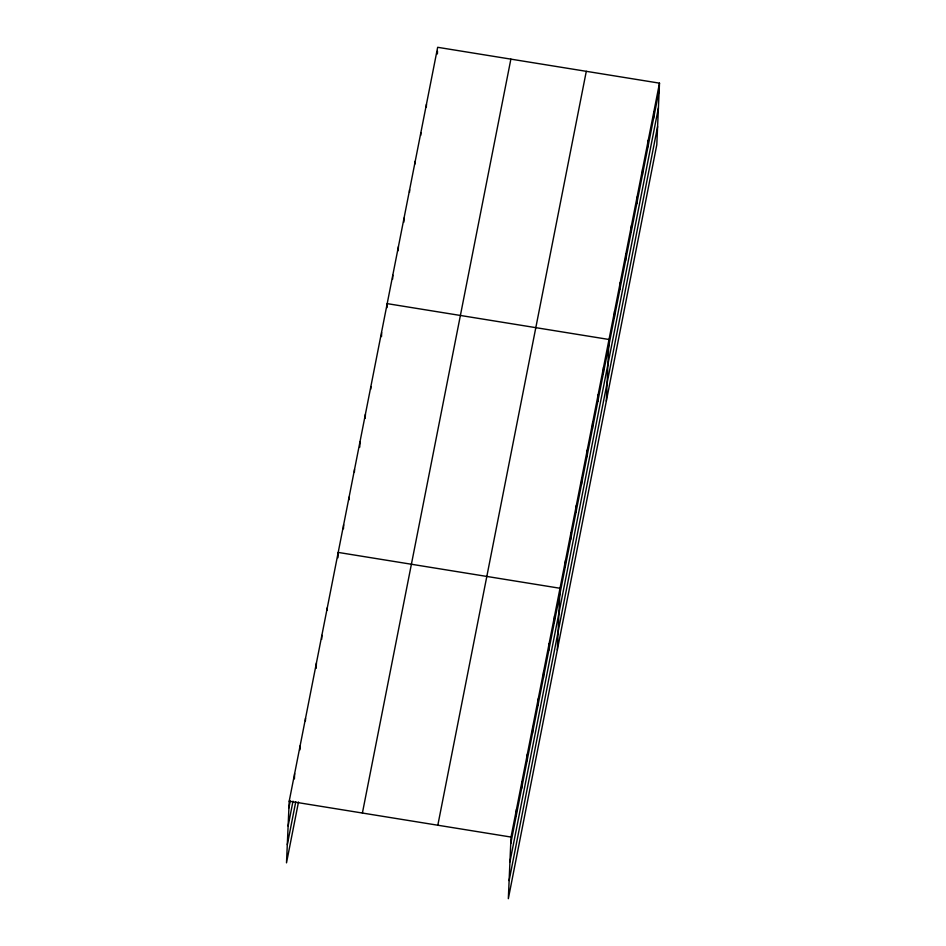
<?xml version="1.0" encoding="UTF-8"?>
<svg xmlns="http://www.w3.org/2000/svg" width="946" height="946" viewBox="0 0 946 946"><rect width="100%" height="100%" fill="white"/><g stroke="black" fill="none" stroke-linecap="round" stroke-linejoin="round"><path stroke-width="1.42" d="M659.492 83.153L511.017 837.056L508.333 898.7L656.796 144.797L659.492 83.153L437.667 47.3L289.204 801.203L286.508 862.847L298.487 802.031M294.407 778.889L294.644 773.568M299.917 749.918L300.083 745.921M305.416 720.947L305.534 718.274M316.189 668.325L316.413 662.992M321.687 639.342L321.865 635.345M327.186 610.371L327.304 607.71M337.959 557.75L338.195 552.417L560.02 588.27L557.324 649.914M343.469 528.767L343.635 524.77M348.968 499.795L349.086 497.135M354.407 472.149L354.525 469.488M359.74 447.174L359.977 441.841M365.239 418.203L365.416 414.206M370.737 389.22L370.856 386.559M381.51 336.599L381.687 332.602M387.02 307.627L387.186 303.631L609.011 339.484L606.315 401.116M392.625 279.141L392.803 275.144M398.231 250.666L398.408 246.67M403.847 222.18L404.013 218.183M409.512 192.369L409.63 189.708M415.117 163.895L415.235 161.222M420.734 135.408L420.84 132.747M426.339 106.922L426.457 104.261M437.383 53.957L437.501 51.297M516.173 816.079L516.469 809.421M521.613 788.444L521.908 781.774M527.064 760.797L527.348 754.128M532.503 733.15L532.799 726.493M537.943 705.503L538.239 698.846M543.394 677.868L543.678 671.199M548.834 650.221L549.129 643.564M554.285 622.574L554.569 615.917M565.164 567.293L565.46 560.623M570.615 539.646L570.899 532.988M576.055 512.011L576.351 505.341M581.506 484.364L581.79 477.695M586.946 456.717L587.241 450.06M592.385 429.07L592.681 422.413M597.837 401.435L598.12 394.766M603.276 373.788L603.572 367.131M614.332 317.667L614.616 310.998M619.937 289.18L620.233 282.523M625.543 260.706L625.838 254.036M631.159 232.219L631.443 225.562M636.764 203.745L637.06 197.075M642.369 175.258L642.665 168.601M647.986 146.784L648.27 140.114M653.591 118.297L653.887 111.64M288.908 807.872L290.268 800.955M288.116 826.012L293.012 801.132M287.3 844.707L295.743 801.853M362.401 813.04L510.875 59.137M437.821 825.231L586.295 71.317M510.734 843.726L659.196 89.823M509.941 861.865L658.404 107.962M509.125 880.56L657.588 126.646M289.204 801.203L511.017 837.056"/></g></svg>
